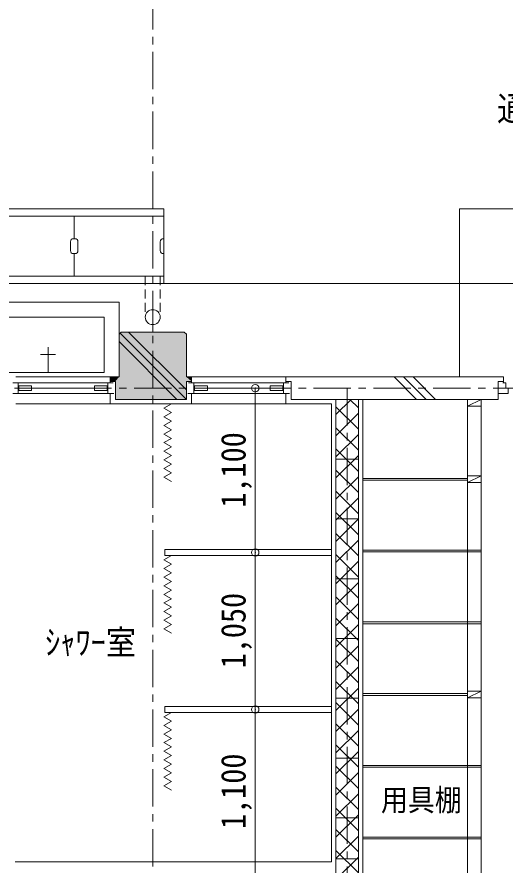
# Model space of a CAD drawing. Units: millimetres at full size, sheet at 1:50. Extents: x -19525 to 20275, y -14100 to 14100.
# Drawn here: x -532 to 2730, y 2122 to 7796 of the extents above; entities that cross this region are included whole.
import ezdxf
from ezdxf.enums import TextEntityAlignment as Align

# ---------------------------------------------------------------- set-up
doc = ezdxf.new("R2010")
doc.units = ezdxf.units.MM
doc.header["$LTSCALE"] = 50
doc.header["$PDMODE"] = 32
doc.header["$PDSIZE"] = 50
doc.linetypes.add('CHAIN1', pattern=[8, 5, -1, 1, -1])
doc.linetypes.add('DASHED1', pattern=[1.8, 1.2, -0.6])
for name, color, linetype, lineweight in [('0-0_基準線･符号', 7, 'CHAIN1', 9), ('0-2_寸法線･文字', 7, 'Continuous', 9), ('0-3_躯体', 3, 'Continuous', 18), ('0-4_CB', 7, 'Continuous', 9), ('0-5_木', 3, 'Continuous', 18), ('0-6_文字', 3, 'Continuous', 18), ('0-7_建具', 7, 'Continuous', 9), ('0-9_仕上(中)', 7, 'Continuous', 9), ('0-A_仕上(細)', 4, 'Continuous', 9), ('0-C_設備', 7, 'Continuous', 9), ('0-D_点線･隠線･家具', 4, 'Continuous', 9), ('0-E_ハッチ', 4, 'Continuous', 9), ('0-F_その他', 4, 'Continuous', 9)]:
    doc.layers.add(name, color=color, linetype=linetype, lineweight=lineweight)
doc.styles.add('ＭＳ ゴシック', font='')
doc.styles.get('ＭＳ ゴシック').set_extended_font_data('MS Gothic')

msp = doc.modelspace()

# ---------------------------------------------------------------- linework, layer by layer
at = {"layer": '0-0_基準線･符号'}
for p, q in [((375, 11562.5), (375, -9937.5)), ((19700, 5312.5), (-19450, 5312.5)), ((1675, 5312.5), (1675, -1187.5))]:
    msp.add_line(p, q, dxfattribs=at)
at = {"layer": '0-2_寸法線･文字'}
for p, q in [((150, 5672.5), (150, 5887.5)), ((1060.37, 4212.5), (1060.37, 5312.5)), ((1060.37, 3162.5), (1060.37, 4212.5)), ((1060.37, 2062.5), (1060.37, 3162.5))]:
    msp.add_line(p, q, dxfattribs=at)
at = {"layer": '0-2_寸法線･文字', "color": 6}
for p in [(1060.37, 5312.5), (1060.37, 4212.5), (1060.37, 3162.5)]:
    msp.add_point(p, dxfattribs=at)
at = {"layer": '0-3_躯体'}
for p, q in [((150, 5672.5), (165, 5687.5)), ((585, 5687.5), (165, 5687.5)), ((585, 5687.5), (600, 5672.5)), ((150, 5672.5), (150, 5387.5)), ((600, 5672.5), (600, 5387.5)), ((90, 5387.5), (90, 5347.5)), ((150, 5387.5), (90, 5387.5)), ((635, 5387.5), (635, 5347.5)), ((1265, 5387.5), (1265, 5347.5)), ((2720, 5387.5), (1265, 5387.5)), ((2720, 5357.5), (2685, 5357.5)), ((2685, 5357.5), (2685, 5237.5)), ((2715, 5277.5), (2685, 5277.5)), ((600, 5237.5), (125, 5237.5)), ((2685, 5237.5), (1300, 5237.5))]:
    msp.add_line(p, q, dxfattribs=at)
for points in [[(90, 5357.5), (125, 5357.5), (125, 5237.5)], [(635, 5387.5), (600, 5387.5), (635, 5387.5)], [(635, 5357.5), (600, 5357.5), (600, 5237.5)], [(1265, 5357.5), (1300, 5357.5), (1300, 5237.5)], [(2670, 5387.5), (2720, 5387.5), (2720, 5347.5)]]:
    msp.add_lwpolyline(points, dxfattribs=at)
at = {"layer": '0-4_CB'}
for p, q in [((1600, 5237.5), (1600, -1112.5)), ((1750, 5237.5), (1750, -1112.5)), ((1750, 4837.5), (1600, 4837.5)), ((1750, 4437.5), (1600, 4437.5)), ((1750, 4037.5), (1600, 4037.5)), ((1750, 3637.5), (1600, 3637.5)), ((1750, 3237.5), (1600, 3237.5)), ((1750, 2837.5), (1600, 2837.5)), ((1750, 2437.5), (1600, 2437.5)), ((1600, 2162.5), (1750, 2162.5))]:
    msp.add_line(p, q, dxfattribs=at)
at = {"layer": '0-5_木', "color": 7, "lineweight": 9}
for p, q in [((2480, 5192.5), (2570, 5237.5)), ((2480, 4680), (2570, 4725)), ((1780, 4708.5), (2480, 4708.5)), ((1780, 4696.5), (2480, 4696.5)), ((1780, 4228.5), (2570, 4228.5)), ((1780, 4216.5), (2570, 4216.5)), ((2570, 4216.5), (2570, 4228.5)), ((1780, 3748.5), (2570, 3748.5)), ((2570, 3748.5), (2570, 3736.5)), ((1780, 3736.5), (2570, 3736.5)), ((1780, 3268.5), (2480, 3268.5)), ((1780, 3256.5), (2480, 3256.5)), ((2480, 3240), (2570, 3285)), ((1780, 2788.5), (2570, 2788.5)), ((2570, 2776.5), (2570, 2788.5)), ((1780, 2776.5), (2570, 2776.5)), ((1780, 2308.5), (2570, 2308.5)), ((1780, 2296.5), (2570, 2296.5)), ((2570, 2296.5), (2570, 2308.5))]:
    msp.add_line(p, q, dxfattribs=at)
at = {"layer": '0-5_木', "color": 4, "lineweight": 9}
for p, q in [((2480, 5192.5), (2480, 4725)), ((2570, 4725), (2570, 5192.5)), ((2480, 4680), (2480, 3285)), ((2570, 3285), (2570, 4680)), ((2480, 3240), (2480, 1845)), ((2570, 1845), (2570, 3240))]:
    msp.add_line(p, q, dxfattribs=at)
at = {"layer": '0-5_木'}
for p, q in [((1570, 4232.5), (455, 4232.5)), ((455, 4232.5), (455, 4192.5)), ((1570, 4192.5), (455, 4192.5)), ((1570, 3182.5), (455, 3182.5)), ((455, 3182.5), (455, 3142.5)), ((1570, 3142.5), (455, 3142.5))]:
    msp.add_line(p, q, dxfattribs=at)
at = {"layer": '0-5_木', "color": 7, "lineweight": 9}
for points in [[(2480, 5192.5), (2570, 5192.5), (2570, 5237.5), (2480, 5237.5)], [(2480, 4680), (2570, 4680), (2570, 4725), (2480, 4725)], [(2480, 3240), (2570, 3240), (2570, 3285), (2480, 3285)]]:
    msp.add_lwpolyline(points, close=True, dxfattribs=at)
at = {"layer": '0-7_建具', "color": 4}
for p, q in [((-540, 5387.5), (90, 5387.5)), ((75, 5347.5), (-525, 5347.5)), ((1265, 5387.5), (635, 5387.5)), ((650, 5347.5), (1250, 5347.5)), ((-525, 5277.5), (75, 5277.5)), ((1250, 5277.5), (650, 5277.5)), ((90, 5207.5), (-540, 5207.5)), ((1265, 5207.5), (635, 5207.5))]:
    msp.add_line(p, q, dxfattribs=at)
at = {"layer": '0-7_建具'}
for p, q in [((-15, 5312.5), (-435, 5312.5)), ((90, 5277.5), (115, 5277.5)), ((635, 5277.5), (610, 5277.5)), ((740, 5312.5), (1160, 5312.5)), ((1265, 5277.5), (1290, 5277.5))]:
    msp.add_line(p, q, dxfattribs=at)
for points in [[(-560, 5347.5), (-525, 5347.5), (-525, 5277.5), (-560, 5277.5)], [(110, 5347.5), (75, 5347.5), (75, 5277.5), (110, 5277.5)], [(615, 5347.5), (650, 5347.5), (650, 5277.5), (615, 5277.5)], [(1285, 5347.5), (1250, 5347.5), (1250, 5277.5), (1285, 5277.5)], [(2715, 5347.5), (2735, 5347.5), (2735, 5312.5), (2750, 5312.5), (2750, 5277.5), (2715, 5277.5)]]:
    msp.add_lwpolyline(points, dxfattribs=at)
for points in [[(-520, 5327.5), (-435, 5327.5), (-435, 5297.5), (-520, 5297.5)], [(70, 5327.5), (-15, 5327.5), (-15, 5297.5), (70, 5297.5)], [(655, 5327.5), (740, 5327.5), (740, 5297.5), (655, 5297.5)], [(1245, 5327.5), (1160, 5327.5), (1160, 5297.5), (1245, 5297.5)]]:
    msp.add_lwpolyline(points, close=True, dxfattribs=at)
at = {"layer": '0-9_仕上(中)'}
for p, q in [((150, 5887.5), (-4400, 5887.5)), ((50, 5787.5), (-4300, 5787.5)), ((50, 5787.5), (50, 5417.5)), ((-325, 5417.5), (-325, 5587.5)), ((-275, 5537.5), (-375, 5537.5)), ((50, 5417.5), (-4300, 5417.5))]:
    msp.add_line(p, q, dxfattribs=at)
at = {"layer": '0-9_仕上(中)', "color": 3, "lineweight": 18}
for p, q in [((635, 5207.5), (635, 5277.5)), ((1780, 5237.5), (1780, -1112.5)), ((1570, 5207.5), (1570, 2142.5)), ((-545, 2142.5), (1570, 2142.5))]:
    msp.add_line(p, q, dxfattribs=at)
for points in [[(635, 5207.5), (90, 5207.5), (90, 5277.5)], [(1570, 5207.5), (1265, 5207.5), (1265, 5277.5)]]:
    msp.add_lwpolyline(points, dxfattribs=at)
at = {"layer": '0-A_仕上(細)'}
for p, q in [((2425, 6512.5), (2425, 5387.5)), ((3925, 6512.5), (2425, 6512.5))]:
    msp.add_line(p, q, dxfattribs=at)
at = {"layer": '0-C_設備', "color": 4, "linetype": 'DASHED1'}
for p, q in [((325, 6062.5), (325, 5787.5)), ((425, 6062.5), (425, 5787.5))]:
    msp.add_line(p, q, dxfattribs=at)
at = {"layer": '0-C_設備'}
msp.add_line((375, 5737.5), (375, 5687.5), dxfattribs=at)
msp.add_circle((375, 5787.5), 50, dxfattribs=at)
at = {"layer": '0-D_点線･隠線･家具'}
for p, q in [((500, 5207.5), (450, 5178.63)), ((450, 5120.9), (500, 5092.03)), ((500, 5092.03), (450, 5063.16)), ((450, 4947.69), (500, 4918.82)), ((500, 4918.82), (450, 4889.96)), ((450, 4774.49), (500, 4745.62)), ((500, 4745.62), (450, 4716.75)), ((450, 4716.75), (500, 4687.88)), ((500, 4192.5), (450, 4163.63)), ((450, 4105.9), (500, 4077.03)), ((500, 4077.03), (450, 4048.16)), ((450, 3932.69), (500, 3903.82)), ((500, 3903.82), (450, 3874.96)), ((450, 3759.49), (500, 3730.62)), ((500, 3730.62), (450, 3701.75)), ((450, 3701.75), (500, 3672.88)), ((500, 3142.5), (450, 3113.63)), ((450, 3055.9), (500, 3027.03)), ((500, 3027.03), (450, 2998.16)), ((450, 2882.69), (500, 2853.82)), ((500, 2853.82), (450, 2824.96)), ((450, 2709.49), (500, 2680.62)), ((500, 2680.62), (450, 2651.75)), ((450, 2651.75), (500, 2622.88))]:
    msp.add_line(p, q, dxfattribs=at)
for points in [[(450, 5178.63), (500, 5149.76), (450, 5120.9)], [(450, 5063.16), (500, 5034.29), (450, 5005.43)], [(450, 5005.43), (500, 4976.56), (450, 4947.69)], [(450, 4889.96), (500, 4861.09), (450, 4832.22)], [(450, 4832.22), (500, 4803.35), (450, 4774.49)], [(450, 4163.63), (500, 4134.76), (450, 4105.9)], [(450, 4048.16), (500, 4019.29), (450, 3990.43)], [(450, 3990.43), (500, 3961.56), (450, 3932.69)], [(450, 3874.96), (500, 3846.09), (450, 3817.22)], [(450, 3817.22), (500, 3788.35), (450, 3759.49)], [(450, 3113.63), (500, 3084.76), (450, 3055.9)], [(450, 2998.16), (500, 2969.29), (450, 2940.43)], [(450, 2940.43), (500, 2911.56), (450, 2882.69)], [(450, 2824.96), (500, 2796.09), (450, 2767.22)], [(450, 2767.22), (500, 2738.35), (450, 2709.49)]]:
    msp.add_lwpolyline(points, dxfattribs=at)
at = {"layer": '0-E_ハッチ'}
for p, q in [((600, 5237.5), (157.5, 5680)), ((213.64, 5687.5), (600, 5301.14)), ((150, 5623.86), (536.36, 5237.5)), ((1988.69, 5387.5), (2138.69, 5237.5)), ((2052.33, 5387.5), (2202.33, 5237.5)), ((2115.97, 5387.5), (2265.97, 5237.5)), ((1600, 5135.53), (1701.97, 5237.5)), ((1692.15, 5237.5), (1750, 5179.65)), ((1600, 5188.23), (1750, 5038.23)), ((1600, 4994.11), (1750, 5144.11)), ((1600, 5046.8), (1750, 4896.8)), ((1600, 4852.69), (1750, 5002.69)), ((1600, 4905.38), (1750, 4755.38)), ((1600, 4711.27), (1750, 4861.27)), ((1600, 4763.96), (1750, 4613.96)), ((1600, 4569.85), (1750, 4719.85)), ((1600, 4622.54), (1750, 4472.54)), ((1600, 4428.43), (1750, 4578.43)), ((1600, 4481.12), (1750, 4331.12)), ((1600, 4287.01), (1750, 4437.01)), ((1600, 4339.7), (1750, 4189.7)), ((1600, 4145.58), (1750, 4295.58)), ((1600, 4198.28), (1750, 4048.28)), ((1600, 4004.16), (1750, 4154.16)), ((1600, 4056.85), (1750, 3906.85)), ((1600, 3862.74), (1750, 4012.74)), ((1600, 3915.43), (1750, 3765.43)), ((1600, 3721.32), (1750, 3871.32)), ((1600, 3774.01), (1750, 3624.01)), ((1600, 3579.9), (1750, 3729.9)), ((1600, 3632.59), (1750, 3482.59)), ((1600, 3438.48), (1750, 3588.48)), ((1600, 3491.17), (1750, 3341.17)), ((1600, 3297.06), (1750, 3447.06)), ((1600, 3349.75), (1750, 3199.75)), ((1600, 3155.63), (1750, 3305.63)), ((1600, 3208.33), (1750, 3058.33)), ((1600, 3014.21), (1750, 3164.21)), ((1600, 3066.9), (1750, 2916.9)), ((1600, 2872.79), (1750, 3022.79)), ((1600, 2925.48), (1750, 2775.48)), ((1600, 2731.37), (1750, 2881.37)), ((1600, 2784.06), (1750, 2634.06)), ((1600, 2589.95), (1750, 2739.95)), ((1600, 2642.64), (1750, 2492.64)), ((1600, 2448.53), (1750, 2598.53)), ((1600, 2501.22), (1750, 2351.22)), ((1600, 2307.11), (1750, 2457.11)), ((1600, 2359.8), (1750, 2209.8)), ((1600, 2165.69), (1750, 2315.69)), ((1600, 2218.38), (1750, 2068.38)), ((1600, 2024.26), (1750, 2174.26))]:
    msp.add_line(p, q, dxfattribs=at)
at = {"layer": '0-F_その他', "color": 7}
for p, q in [((450, 6512.5), (-16450, 6512.5)), ((17200, 6012.5), (-16450, 6012.5))]:
    msp.add_line(p, q, dxfattribs=at)
at = {"layer": '0-F_その他'}
for p, q in [((450, 6462.5), (-16450, 6462.5)), ((-150, 6462.5), (-150, 6312.5)), ((-155, 6312.5), (-145, 6312.5)), ((445, 6312.5), (450, 6312.5)), ((-175, 6292.5), (-175, 6232.5)), ((-125, 6292.5), (-125, 6232.5)), ((425, 6292.5), (425, 6232.5)), ((-145, 6212.5), (-155, 6212.5)), ((-150, 6212.5), (-150, 6062.5)), ((450, 6212.5), (450, 6012.5)), ((450, 6062.5), (-16450, 6062.5))]:
    msp.add_line(p, q, dxfattribs=at)
msp.add_lwpolyline([(450, 6512.5), (450, 6212.5), (445, 6212.5)], dxfattribs=at)
for centre, start, end in [((-155, 6292.5), 90, 180), ((-145, 6292.5), 0, 90), ((445, 6292.5), 90, 180), ((-155, 6232.5), 180, 270), ((-145, 6232.5), 270, 0), ((445, 6232.5), 180, 270)]:
    msp.add_arc(centre, 20, start, end, dxfattribs=at)
at = {"layer": '0-F_その他', "color": 253}
for points in [[(600, 5672.5), (165, 5687.5), (150, 5672.5)], [(600, 5672.5), (585, 5687.5), (165, 5687.5)], [(125, 5357.5), (600, 5387.5), (600, 5672.5)], [(125, 5357.5), (600, 5672.5), (150, 5387.5)], [(600, 5672.5), (150, 5672.5), (150, 5387.5)], [(90, 5387.5), (90, 5357.5), (125, 5357.5)], [(125, 5357.5), (150, 5387.5), (90, 5387.5)], [(125, 5357.5), (635, 5357.5), (600, 5387.5)], [(125, 5357.5), (125, 5237.5), (600, 5237.5)], [(125, 5357.5), (600, 5237.5), (600, 5357.5)], [(635, 5357.5), (635, 5387.5), (600, 5387.5)]]:
    msp.add_solid(points, dxfattribs=at)

# ---------------------------------------------------------------- texts
at = {"layer": '0-2_寸法線･文字', "color": 2, "style": 'ＭＳ ゴシック', "width": 0.9}
for s, p in [('1,100', (1045.37, 4512.5)), ('1,050', (1045.37, 3437.5)), ('1,100', (1045.37, 2362.5))]:
    msp.add_text(s, height=165, rotation=90, dxfattribs=at).set_placement(p, align=Align.BOTTOM_LEFT)
at = {"layer": '0-6_文字', "color": 2, "style": 'ＭＳ ゴシック', "width": 0.9}
for s, p in [('通\u3000路', (2677.64, 7050.21)), ('ｼｬﾜｰ室', (-344.13, 3480.13))]:
    msp.add_text(s, height=165, dxfattribs=at).set_placement(p, align=Align.BOTTOM_LEFT)
at = {"layer": '0-6_文字', "style": 'ＭＳ ゴシック', "width": 0.9}
msp.add_text('用具棚', height=146.6, dxfattribs=at).set_placement((1900.71, 2439.66), align=Align.BOTTOM_LEFT)

doc.saveas('drawing.dxf')
